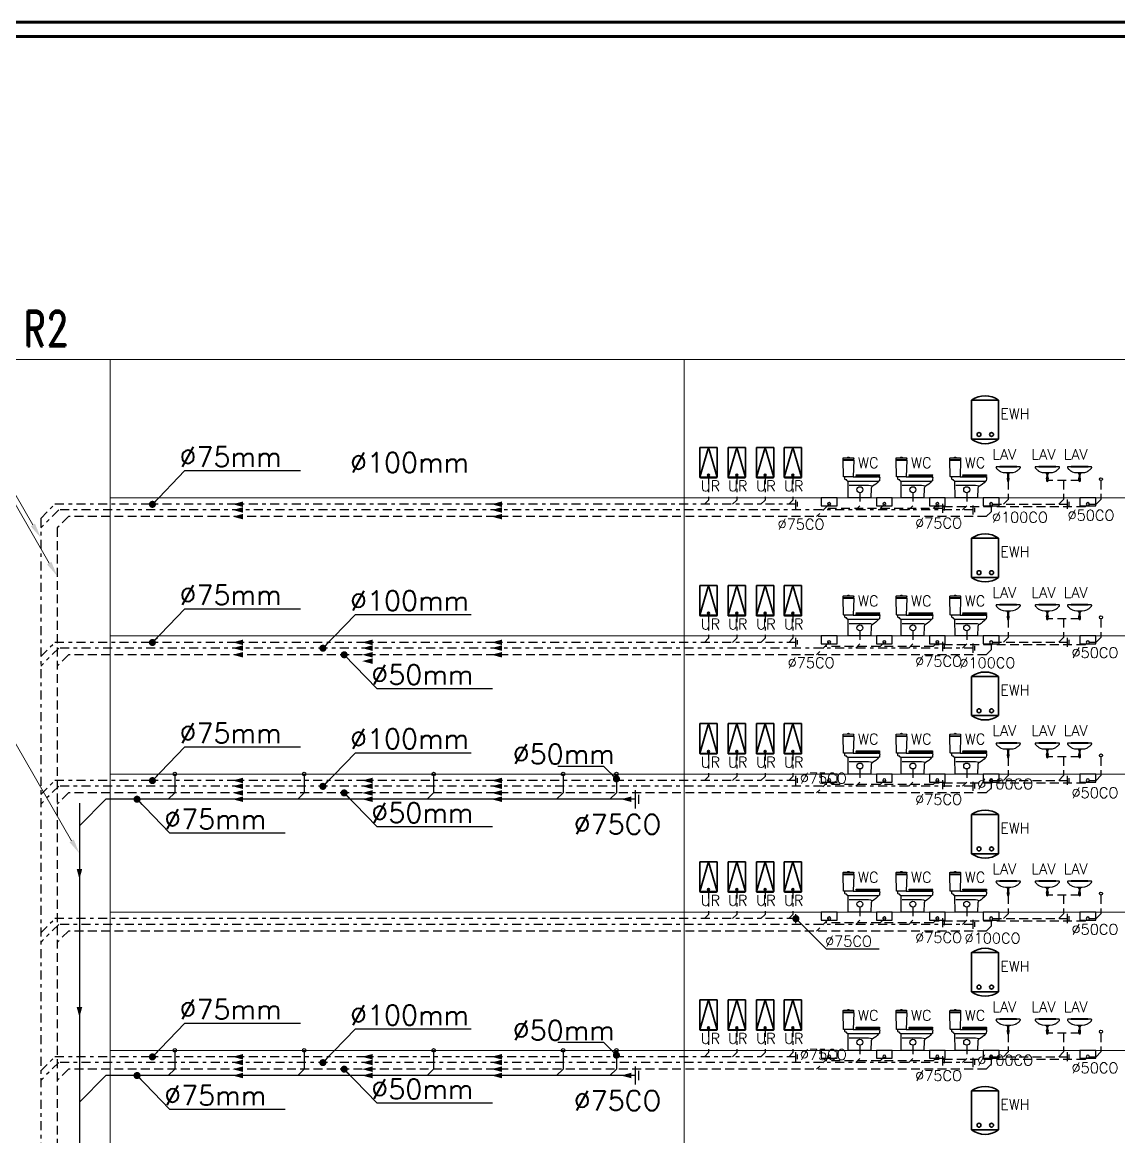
# Model space of a CAD drawing. Extents: x 787 to 1019, y 199 to 803.
# Drawn here: x 829.86 to 860.83, y 308.89 to 340.35 of the extents above; entities that cross this region are included whole.
import ezdxf
from ezdxf.enums import TextEntityAlignment as Align

# ---------------------------------------------------------------- set-up
doc = ezdxf.new("R2010")
doc.units = 0
doc.header["$MEASUREMENT"] = 0
for name, pattern in [('CONTINUA', [0]), ('DASHDOT', [25.4, 12.7, -6.35, 0, -6.35]), ('DASHED2', [0.375, 0.25, -0.125])]:
    doc.linetypes.add(name, pattern=pattern)
doc.layers.get('0').update_dxf_attribs({"color": 252, "linetype": 'CONTINUOUS', "lineweight": 30})
for name, color, linetype, lineweight in [('FIX', 47, 'CONTINUOUS', 0), ('P--FIXTURES', 60, 'CONTINUOUS', 35), ('P-C-WATER', 5, 'CONTINUOUS', 70), ('P-LINE', 5, 'CONTINUOUS', 20), ('P-TEXT', 1, 'CONTINUOUS', 25), ('UG-BORDER', 20, 'CONTINUOUS', 80)]:
    doc.layers.add(name, color=color, linetype=linetype, lineweight=lineweight)
for name, color, linetype in [('LAB-DR', 2, 'CONTINUOUS'), ('P-SOIL', 6, 'DASHDOT'), ('P-WASTE', 180, 'DASHED2'), ('PLUM', 2, 'CONTINUOUS'), ('Sanitarios', 171, 'CONTINUA')]:
    doc.layers.add(name, color=color, linetype=linetype)
doc.styles.add('ROM', font='romans.shx', dxfattribs={"height": 3})
doc.styles.add('ROMANC', font='romand.shx')
doc.dimstyles.get("Standard").update_dxf_attribs({"dimtxt": 0.12, "dimasz": 0.05, "dimexe": 0.18, "dimexo": 0.0625, "dimgap": 0.09, "dimtad": 0, "dimtih": 1, "dimtoh": 1, "dimzin": 0, "dimdsep": 46, "dimtxsty": 'Standard', "dimblk": 'DOT', "dimcen": 0.09, "dimadec": 0, "dimazin": 0, "dimtfac": 1, "dimtofl": 0, "dimtmove": 0, "dimatfit": 3, "dimldrblk": 'DOT', "dimfxl": 1, "dimtolj": 1, "dimtzin": 0, "dimarcsym": 0})

# ---------------------------------------------------------------- blocks, each defined once
blk = doc.blocks.new('A$C268F1DFF')
at = {"layer": 'Sanitarios', "color": 3}
for p, q in [((-0.162, -0.006), (0.162, -0.006)), ((-0.024, -0.116), (0, -0.117)), ((-0.014, -0.137), (0.014, -0.137)), ((-0.014, -0.201), (0.014, -0.201)), ((-0.01, -0.143), (0.01, -0.143)), ((-0.01, -0.195), (0.01, -0.195)), ((0, -0.117), (0.024, -0.116)), ((-0.019, -0.226), (0.019, -0.226)), ((-0.019, -0.231), (0.019, -0.231)), ((-0.016, -0.238), (0.015, -0.238))]:
    blk.add_line(p, q, dxfattribs=at)
blk.add_lwpolyline([(-0.016, 0), (-0.156, 0), (-0.157, 0), (-0.158, 0), (-0.158, -0.001), (-0.158, -0.001), (-0.159, -0.001), (-0.159, -0.002), (-0.159, -0.002), (-0.159, -0.003), (-0.159, -0.003), (-0.159, -0.004), (-0.16, -0.004), (-0.16, -0.005), (-0.16, -0.005), (-0.161, -0.005), (-0.161, -0.006), (-0.162, -0.006), (-0.162, -0.006), (-0.217, -0.006), (-0.22, -0.006), (-0.223, -0.007), (-0.226, -0.009), (-0.228, -0.012), (-0.229, -0.015), (-0.23, -0.018), (-0.229, -0.022), (-0.228, -0.025), (-0.226, -0.027), (-0.222, -0.032), (-0.217, -0.038), (-0.212, -0.044), (-0.205, -0.051), (-0.198, -0.058), (-0.189, -0.066), (-0.18, -0.073), (-0.171, -0.08), (-0.164, -0.084), (-0.157, -0.089), (-0.147, -0.094), (-0.138, -0.1), (-0.138, -0.1), (-0.097, -0.113), (-0.049, -0.116), (-0.024, -0.116), (-0.021, -0.137), (-0.014, -0.137), (-0.014, -0.142, 0.414214), (-0.013, -0.143), (-0.01, -0.143), (-0.01, -0.195), (-0.013, -0.195, 0.414214), (-0.014, -0.196), (-0.014, -0.201), (-0.014, -0.201), (-0.019, -0.226), (-0.019, -0.231), (-0.019, -0.231, -0.357396), (-0.018, -0.232), (-0.018, -0.232), (-0.017, -0.238), (-0.017, -0.238), (-0.015, -0.267), (-0.015, -0.268, 0.896939), (0.015, -0.269), (0.015, -0.267), (0.017, -0.238), (0.017, -0.238), (0.018, -0.232), (0.018, -0.232, -0.357483), (0.019, -0.231), (0.019, -0.231), (0.019, -0.226), (0.014, -0.201), (0.014, -0.201), (0.014, -0.196, 0.414214), (0.013, -0.195), (0.01, -0.195), (0.01, -0.143), (0.013, -0.143, 0.414214), (0.014, -0.142), (0.014, -0.137), (0.021, -0.137), (0.024, -0.116), (0.049, -0.116), (0.097, -0.113), (0.138, -0.1), (0.138, -0.1), (0.147, -0.094), (0.157, -0.089), (0.164, -0.084), (0.171, -0.08), (0.18, -0.073), (0.189, -0.066), (0.198, -0.058), (0.205, -0.051), (0.212, -0.044), (0.217, -0.038), (0.222, -0.032), (0.226, -0.027), (0.228, -0.025), (0.229, -0.022), (0.23, -0.018), (0.229, -0.015), (0.228, -0.012), (0.226, -0.009), (0.223, -0.007), (0.22, -0.006), (0.217, -0.006), (0.162, -0.006), (0.162, -0.006), (0.161, -0.006), (0.161, -0.005), (0.16, -0.005), (0.16, -0.005), (0.16, -0.004), (0.159, -0.004), (0.159, -0.003), (0.159, -0.003), (0.159, -0.002), (0.159, -0.002), (0.159, -0.001), (0.158, -0.001), (0.158, -0.001), (0.158, 0), (0.157, 0), (0.156, 0), (0.016, 0)], format="xyb", close=True, dxfattribs=at)
blk = doc.blocks.new('A$C506C3B33')
at = {"layer": 'Sanitarios', "color": 3}
for p, q in [((-0.116, 0.716), (-0.305, 0.716)), ((-0.305, 0.711), (-0.116, 0.711)), ((-0.215, 0.757), (-0.207, 0.757)), ((-0.215, 0.755), (-0.207, 0.755)), ((-0.034, 0.42), (0.335, 0.42)), ((-0.022, 0.41), (-0.022, 0.42)), ((0.335, 0.41), (0.335, 0.42)), ((0.347, 0.42), (0.335, 0.42)), ((-0.118, 0.393), (-0.298, 0.393)), ((-0.225, 0.316), (0.365, 0.316)), ((-0.198, 0.237), (0.17, 0.237)), ((-0.034, 0.41), (0.335, 0.41)), ((-0.034, 0.4), (0.335, 0.4)), ((-0.034, 0.393), (0.335, 0.393)), ((-0.022, 0.393), (-0.022, 0.4)), ((0.17, 0.237), (0.204, 0.232)), ((0.204, 0.232), (0.232, 0.222)), ((0.335, 0.41), (0.347, 0.41)), ((0.335, 0.393), (0.335, 0.4)), ((0.347, 0.4), (0.335, 0.4)), ((0.347, 0.393), (0.335, 0.393))]:
    blk.add_line(p, q, dxfattribs=at)
blk.add_lwpolyline([(0.367, 0.393, -0.104581), (0.37, 0.39, -0.442623), (0.379, 0.377, 0.062429), (0.375, 0.327, -0.388719), (0.365, 0.316, 0.238522), (0.357, 0.31, -0.12203), (0.244, 0.217), (0.235, 0.212), (0.228, 0.206), (0.223, 0.196), (0.217, 0.179), (0.212, 0), (-0.212, 0), (-0.215, 0.301), (-0.217, 0.309), (-0.22, 0.313), (-0.225, 0.316), (-0.232, 0.317), (-0.236, 0.32), (-0.239, 0.324), (-0.24, 0.331), (-0.243, 0.335), (-0.247, 0.338), (-0.251, 0.339), (-0.26, 0.34, -0.401561), (-0.275, 0.352), (-0.276, 0.376), (-0.277, 0.384), (-0.279, 0.388), (-0.283, 0.391), (-0.289, 0.393), (-0.298, 0.393), (-0.301, 0.395), (-0.303, 0.398), (-0.311, 0.706, -0.414214), (-0.306, 0.711), (-0.305, 0.711), (-0.305, 0.716), (-0.309, 0.716, 0.033647), (-0.31, 0.743, -0.44822), (-0.302, 0.753), (-0.215, 0.755), (-0.215, 0.757), (-0.223, 0.757, -0.447291), (-0.225, 0.759, -0.328302), (-0.219, 0.766, -0.095457), (-0.202, 0.766, -0.328302), (-0.196, 0.759, -0.447291), (-0.198, 0.757), (-0.207, 0.757), (-0.207, 0.755), (-0.119, 0.753, -0.44822), (-0.111, 0.743, 0.033647), (-0.112, 0.716), (-0.116, 0.716), (-0.116, 0.711), (-0.115, 0.711, -0.414214), (-0.111, 0.706), (-0.118, 0.393), (-0.034, 0.393), (-0.034, 0.4), (-0.061, 0.4, -1), (-0.061, 0.41), (-0.034, 0.41), (-0.034, 0.42), (-0.059, 0.42, -1), (-0.059, 0.435), (0.372, 0.435, -1), (0.372, 0.42), (0.347, 0.42), (0.347, 0.41), (0.374, 0.41, -1), (0.374, 0.4), (0.347, 0.4), (0.347, 0.393)], format="xyb", close=True, dxfattribs=at)
blk = doc.blocks.new('A$C63790746')
at = {"layer": 'P--FIXTURES', "color": 3, "ltscale": 0.05}
for p, q in [((510, 821), (0, 821)), ((0, 821), (0, 83)), ((510, 821), (510, 83)), ((510, 83), (0, 83))]:
    blk.add_line(p, q, dxfattribs=at)
for centre in [(133, 173), (370, 173)]:
    blk.add_circle(centre, 37, dxfattribs=at)
for centre, start, end in [((255, 469), 54.0549, 125.9451), ((255, 434), 234.0549, 305.9451)]:
    blk.add_arc(centre, 434, start, end, dxfattribs=at)
blk = doc.blocks.new('A$C6DA345EF')
at = {"layer": 'P--FIXTURES', "color": 3}
for p, q in [((0, 1.715), (0, 0.03)), ((0, 1.715), (0.976, 1.715)), ((0.488, 1.715), (0, 0.03)), ((0.976, 0.03), (0.488, 1.715)), ((0.976, 1.715), (0.976, 0.03)), ((0.976, 0.03), (0, 0.03)), ((0.946, 0), (0.03, 0))]:
    blk.add_line(p, q, dxfattribs=at)
blk.add_circle((0.488, 0.143), 0.0567, dxfattribs=at)
for centre, start, end in [((0.03, 0.03), 180, 270), ((0.946, 0.03), 270, 0)]:
    blk.add_arc(centre, 0.03, start, end, dxfattribs=at)
blk = doc.blocks.new('_Dot')
at = {"color": 0, "linetype": 'ByBlock', "lineweight": -2}
blk.add_line((-0.5, 0), (-1, 0), dxfattribs=at)
at = {"color": 0, "linetype": 'ByBlock', "const_width": 0.5}
blk.add_lwpolyline([(-0.25, 0, 1), (0.25, 0, 1)], format="xyb", close=True, dxfattribs=at)
blk = doc.blocks.new('A$C558C4227')
at = {"layer": 'PLUM'}
for p, q in [((0.092, 0), (-0.092, 0)), ((0.046, -0.033), (-0.046, -0.033))]:
    blk.add_line(p, q, dxfattribs=at)
blk = doc.blocks.new('A$C044B48CE')
at = {"layer": 'PLUM', "color": 3}
blk.add_lwpolyline([(125, 0), (125, -125), (-125, -125), (-125, 0)], close=True, dxfattribs=at)
blk.add_circle((0, -100), 25, dxfattribs=at)

msp = doc.modelspace()

# ---------------------------------------------------------------- linework, layer by layer
at = {"layer": 'FIX', "linetype": 'Continuous'}
for p, q in [((989.369, 330.824), (787.378, 330.824)), ((832.341, 330.824), (832.341, 295.714)), ((848.557, 330.824), (848.557, 295.714)), ((851.136, 326.924), (832.341, 326.924)), ((881.053, 326.924), (851.136, 326.924)), ((851.136, 323.024), (832.341, 323.024)), ((881.053, 323.024), (851.136, 323.024)), ((851.136, 319.124), (832.341, 319.124)), ((881.053, 319.124), (851.136, 319.124)), ((851.136, 315.224), (832.341, 315.224)), ((881.053, 315.224), (851.136, 315.224)), ((851.136, 311.324), (832.341, 311.324)), ((881.053, 311.324), (851.136, 311.324))]:
    msp.add_line(p, q, dxfattribs=at)
at = {"layer": 'LAB-DR', "linetype": 'Continuous'}
for p, q in [((834.169, 319.124), (834.169, 318.596)), ((837.825, 319.124), (837.825, 318.596)), ((841.481, 319.124), (841.481, 318.596)), ((845.137, 319.124), (845.137, 318.596)), ((846.643, 319.124), (846.643, 318.596)), ((832.225, 318.413), (831.477, 317.665)), ((847.182, 318.413), (832.225, 318.413)), ((834.169, 318.596), (833.986, 318.413)), ((837.825, 318.596), (837.642, 318.413)), ((841.481, 318.596), (841.298, 318.413)), ((845.137, 318.596), (844.954, 318.413)), ((846.643, 318.596), (846.46, 318.413)), ((831.477, 318.301), (831.477, 297.508)), ((834.169, 311.324), (834.169, 310.796)), ((837.825, 311.324), (837.825, 310.796)), ((841.481, 311.324), (841.481, 310.796)), ((845.137, 311.324), (845.137, 310.796)), ((846.643, 311.324), (846.643, 310.796)), ((832.225, 310.613), (831.477, 309.865)), ((847.182, 310.613), (832.225, 310.613)), ((834.169, 310.796), (833.986, 310.613)), ((837.825, 310.796), (837.642, 310.613)), ((841.481, 310.796), (841.298, 310.613)), ((845.137, 310.796), (844.954, 310.613)), ((846.643, 310.796), (846.46, 310.613))]:
    msp.add_line(p, q, dxfattribs=at)
for centre in [(834.169, 319.124), (837.825, 319.124), (841.481, 319.124), (845.137, 319.124), (846.643, 319.124), (834.169, 311.324), (837.825, 311.324), (841.481, 311.324), (845.137, 311.324), (846.643, 311.324)]:
    msp.add_circle(centre, 0.05, dxfattribs=at)
at = {"layer": 'P-LINE', "color": 34}
for p, q in [((830.161, 326.158), (828.165, 329.615)), ((830.625, 325.078), (828.629, 328.535)), ((831.255, 317.239), (828.659, 321.736))]:
    msp.add_line(p, q, dxfattribs=at)
at = {"layer": 'P-LINE', "color": 1}
for points in [[(836.099, 326.821), (836.099, 326.664), (835.805, 326.742)], [(836.099, 326.659), (836.099, 326.502), (835.805, 326.58)], [(843.412, 326.821), (843.412, 326.664), (843.118, 326.742)], [(843.412, 326.659), (843.412, 326.502), (843.118, 326.58)], [(836.099, 326.47), (836.099, 326.314), (835.805, 326.392)], [(843.412, 326.47), (843.412, 326.314), (843.118, 326.392)], [(836.099, 322.921), (836.099, 322.764), (835.805, 322.842)], [(839.755, 322.921), (839.755, 322.764), (839.461, 322.842)], [(843.412, 322.921), (843.412, 322.764), (843.118, 322.842)], [(836.099, 322.759), (836.099, 322.602), (835.805, 322.68)], [(836.099, 322.57), (836.099, 322.414), (835.805, 322.492)], [(839.755, 322.759), (839.755, 322.602), (839.461, 322.68)], [(839.755, 322.57), (839.755, 322.414), (839.461, 322.492)], [(843.412, 322.759), (843.412, 322.602), (843.118, 322.68)], [(843.412, 322.57), (843.412, 322.414), (843.118, 322.492)], [(839.755, 322.392), (839.755, 322.235), (839.461, 322.313)], [(836.099, 319.021), (836.099, 318.864), (835.805, 318.942)], [(836.099, 318.859), (836.099, 318.702), (835.805, 318.78)], [(839.755, 319.021), (839.755, 318.864), (839.461, 318.942)], [(839.755, 318.859), (839.755, 318.702), (839.461, 318.78)], [(843.412, 319.021), (843.412, 318.864), (843.118, 318.942)], [(843.412, 318.859), (843.412, 318.702), (843.118, 318.78)], [(836.099, 318.67), (836.099, 318.514), (835.805, 318.592)], [(836.099, 318.492), (836.099, 318.335), (835.805, 318.413)], [(839.755, 318.67), (839.755, 318.514), (839.461, 318.592)], [(839.755, 318.492), (839.755, 318.335), (839.461, 318.413)], [(843.412, 318.67), (843.412, 318.514), (843.118, 318.592)], [(843.412, 318.492), (843.412, 318.335), (843.118, 318.413)], [(847.068, 318.492), (847.068, 318.335), (846.774, 318.413)], [(831.398, 316.448), (831.555, 316.448), (831.477, 316.154)], [(831.398, 312.548), (831.555, 312.548), (831.477, 312.254)], [(836.099, 311.221), (836.099, 311.064), (835.805, 311.142)], [(839.755, 311.221), (839.755, 311.064), (839.461, 311.142)], [(843.412, 311.221), (843.412, 311.064), (843.118, 311.142)], [(836.099, 311.059), (836.099, 310.902), (835.805, 310.98)], [(836.099, 310.87), (836.099, 310.714), (835.805, 310.792)], [(839.755, 311.059), (839.755, 310.902), (839.461, 310.98)], [(839.755, 310.87), (839.755, 310.714), (839.461, 310.792)], [(843.412, 311.059), (843.412, 310.902), (843.118, 310.98)], [(843.412, 310.87), (843.412, 310.714), (843.118, 310.792)], [(836.099, 310.692), (836.099, 310.535), (835.805, 310.613)], [(839.755, 310.692), (839.755, 310.535), (839.461, 310.613)], [(843.412, 310.692), (843.412, 310.535), (843.118, 310.613)], [(847.068, 310.692), (847.068, 310.535), (846.774, 310.613)]]:
    msp.add_solid(points, dxfattribs=at)
at = {"layer": 'P-LINE', "color": 34}
for points in [[(830.101, 326.121), (830.22, 326.195), (830.382, 325.801)], [(830.565, 325.041), (830.684, 325.115), (830.846, 324.721)], [(831.196, 317.202), (831.315, 317.276), (831.477, 316.882)]]:
    msp.add_solid(points, dxfattribs=at)
at = {"layer": 'P-SOIL', "ltscale": 0.02}
for p, q in [((849.244, 327.562), (849.244, 326.859)), ((850.043, 327.562), (850.043, 326.859)), ((850.842, 327.562), (850.842, 326.859)), ((851.627, 327.562), (851.627, 326.859)), ((853.52, 327.069), (853.52, 326.697)), ((855.017, 327.069), (855.017, 326.697)), ((856.537, 327.069), (856.537, 326.697)), ((830.382, 326.344), (830.78, 326.742)), ((851.712, 326.742), (830.78, 326.742)), ((849.244, 326.859), (849.127, 326.742)), ((850.043, 326.859), (849.926, 326.742)), ((850.842, 326.859), (850.725, 326.742)), ((851.627, 326.859), (851.509, 326.742)), ((853.52, 326.697), (853.402, 326.58)), ((855.017, 326.697), (854.9, 326.58)), ((856.537, 326.697), (856.42, 326.58)), ((830.89, 326.58), (830.382, 326.072)), ((830.382, 326.344), (830.382, 287.786)), ((856.72, 326.58), (830.89, 326.58)), ((849.244, 323.662), (849.244, 322.959)), ((850.043, 323.662), (850.043, 322.959)), ((850.842, 323.662), (850.842, 322.959)), ((851.627, 323.662), (851.627, 322.959)), ((853.52, 323.169), (853.52, 322.797)), ((855.017, 323.169), (855.017, 322.797)), ((856.537, 323.169), (856.537, 322.797)), ((830.382, 322.444), (830.78, 322.842)), ((851.712, 322.842), (830.78, 322.842)), ((849.244, 322.959), (849.127, 322.842)), ((850.043, 322.959), (849.926, 322.842)), ((850.842, 322.959), (850.725, 322.842)), ((851.627, 322.959), (851.509, 322.842)), ((830.89, 322.68), (830.382, 322.172)), ((856.72, 322.68), (830.89, 322.68)), ((853.52, 322.797), (853.402, 322.68)), ((855.017, 322.797), (854.9, 322.68)), ((856.537, 322.797), (856.42, 322.68)), ((849.244, 319.762), (849.244, 319.059)), ((850.043, 319.762), (850.043, 319.059)), ((850.842, 319.762), (850.842, 319.059)), ((851.627, 319.762), (851.627, 319.059)), ((849.244, 319.059), (849.127, 318.942)), ((850.043, 319.059), (849.926, 318.942)), ((850.842, 319.059), (850.725, 318.942)), ((851.627, 319.059), (851.509, 318.942)), ((853.52, 319.269), (853.52, 318.897)), ((855.017, 319.269), (855.017, 318.897)), ((856.537, 319.269), (856.537, 318.897)), ((830.382, 318.544), (830.78, 318.942)), ((830.89, 318.78), (830.382, 318.272)), ((851.712, 318.942), (830.78, 318.942)), ((856.72, 318.78), (830.89, 318.78)), ((853.52, 318.897), (853.402, 318.78)), ((855.017, 318.897), (854.9, 318.78)), ((856.537, 318.897), (856.42, 318.78)), ((849.244, 315.862), (849.244, 315.159)), ((850.043, 315.862), (850.043, 315.159)), ((850.842, 315.862), (850.842, 315.159)), ((851.627, 315.862), (851.627, 315.159)), ((853.52, 315.369), (853.52, 314.997)), ((855.017, 315.369), (855.017, 314.997)), ((856.537, 315.369), (856.537, 314.997)), ((830.382, 314.644), (830.78, 315.042)), ((851.712, 315.042), (830.78, 315.042)), ((849.244, 315.159), (849.127, 315.042)), ((850.043, 315.159), (849.926, 315.042)), ((850.842, 315.159), (850.725, 315.042)), ((851.627, 315.159), (851.509, 315.042)), ((853.52, 314.997), (853.402, 314.88)), ((855.017, 314.997), (854.9, 314.88)), ((856.537, 314.997), (856.42, 314.88)), ((830.89, 314.88), (830.382, 314.372)), ((856.72, 314.88), (830.89, 314.88)), ((849.244, 311.962), (849.244, 311.259)), ((850.043, 311.962), (850.043, 311.259)), ((850.842, 311.962), (850.842, 311.259)), ((851.627, 311.962), (851.627, 311.259)), ((849.244, 311.259), (849.127, 311.142)), ((850.043, 311.259), (849.926, 311.142)), ((850.842, 311.259), (850.725, 311.142)), ((851.627, 311.259), (851.509, 311.142)), ((853.52, 311.469), (853.52, 311.097)), ((855.017, 311.469), (855.017, 311.097)), ((856.537, 311.469), (856.537, 311.097)), ((830.382, 310.744), (830.78, 311.142)), ((830.89, 310.98), (830.382, 310.472)), ((851.712, 311.142), (830.78, 311.142)), ((856.72, 310.98), (830.89, 310.98)), ((853.52, 311.097), (853.402, 310.98)), ((855.017, 311.097), (854.9, 310.98)), ((856.537, 311.097), (856.42, 310.98))]:
    msp.add_line(p, q, dxfattribs=at)
at = {"layer": 'P-TEXT', "color": 41}
msp.add_line((852.568, 314.186), (854.065, 314.186), dxfattribs=at)
at = {"layer": 'P-WASTE'}
for p, q in [((857.708, 327.408), (857.708, 326.879)), ((859.724, 327.408), (858.814, 327.408)), ((859.269, 327.408), (859.269, 326.879)), ((860.329, 327.408), (860.329, 326.879)), ((852.65, 326.745), (852.297, 326.392)), ((855.863, 326.626), (852.531, 326.626)), ((855.708, 326.745), (855.589, 326.626)), ((859.885, 326.67), (855.634, 326.67)), ((857.228, 326.7), (857.228, 326.53)), ((857.273, 326.745), (859.385, 326.745)), ((857.708, 326.879), (857.574, 326.745)), ((859.269, 326.879), (859.135, 326.745)), ((859.928, 326.713), (859.885, 326.67)), ((860.004, 326.745), (860.195, 326.745)), ((860.329, 326.879), (860.195, 326.745)), ((831.166, 326.392), (830.846, 326.072)), ((857.09, 326.392), (831.166, 326.392)), ((857.228, 326.53), (857.09, 326.392)), ((830.846, 326.072), (830.846, 290.889)), ((857.708, 323.508), (857.708, 322.979)), ((859.724, 323.508), (858.814, 323.508)), ((859.269, 323.508), (859.269, 322.979)), ((860.329, 323.508), (860.329, 322.979)), ((852.65, 322.845), (852.297, 322.492)), ((854.211, 322.845), (854.092, 322.726)), ((855.708, 322.845), (855.589, 322.726)), ((857.273, 322.845), (859.385, 322.845)), ((857.708, 322.979), (857.574, 322.845)), ((859.269, 322.979), (859.135, 322.845)), ((860.004, 322.845), (860.195, 322.845)), ((860.329, 322.979), (860.195, 322.845)), ((855.589, 322.726), (852.531, 322.726)), ((859.885, 322.77), (855.634, 322.77)), ((857.228, 322.63), (857.09, 322.492)), ((857.228, 322.8), (857.228, 322.63)), ((859.928, 322.813), (859.885, 322.77)), ((831.166, 322.492), (830.846, 322.172)), ((857.09, 322.492), (831.166, 322.492)), ((857.708, 319.608), (857.708, 319.079)), ((859.724, 319.608), (858.814, 319.608)), ((859.269, 319.608), (859.269, 319.079)), ((860.329, 319.608), (860.329, 319.079)), ((857.708, 319.079), (857.574, 318.945)), ((859.269, 319.079), (859.135, 318.945)), ((860.329, 319.079), (860.195, 318.945)), ((852.65, 318.945), (852.297, 318.592)), ((855.589, 318.826), (852.531, 318.826)), ((854.211, 318.945), (854.092, 318.826)), ((855.708, 318.945), (855.589, 318.826)), ((859.885, 318.87), (855.634, 318.87)), ((857.228, 318.73), (857.09, 318.592)), ((857.228, 318.9), (857.228, 318.73)), ((857.273, 318.945), (859.385, 318.945)), ((860.004, 318.945), (860.195, 318.945)), ((831.166, 318.592), (830.846, 318.272)), ((857.09, 318.592), (831.166, 318.592)), ((857.708, 315.708), (857.708, 315.179)), ((859.724, 315.708), (858.814, 315.708)), ((859.269, 315.708), (859.269, 315.179)), ((860.329, 315.708), (860.329, 315.179)), ((852.65, 315.045), (852.297, 314.692)), ((854.211, 315.045), (854.092, 314.926)), ((855.708, 315.045), (855.589, 314.926)), ((859.885, 314.97), (855.634, 314.97)), ((857.228, 315), (857.228, 314.83)), ((857.273, 315.045), (859.385, 315.045)), ((857.708, 315.179), (857.574, 315.045)), ((859.269, 315.179), (859.135, 315.045)), ((859.928, 315.013), (859.885, 314.97)), ((860.004, 315.045), (860.195, 315.045)), ((860.329, 315.179), (860.195, 315.045)), ((831.166, 314.692), (830.846, 314.372)), ((857.09, 314.692), (831.166, 314.692)), ((855.589, 314.926), (852.531, 314.926)), ((857.228, 314.83), (857.09, 314.692)), ((857.708, 311.808), (857.708, 311.279)), ((859.724, 311.808), (858.814, 311.808)), ((859.269, 311.808), (859.269, 311.279)), ((860.329, 311.808), (860.329, 311.279)), ((857.708, 311.279), (857.574, 311.145)), ((859.269, 311.279), (859.135, 311.145)), ((860.329, 311.279), (860.195, 311.145)), ((852.65, 311.145), (852.297, 310.792)), ((855.589, 311.026), (852.531, 311.026)), ((854.211, 311.145), (854.092, 311.026)), ((855.708, 311.145), (855.589, 311.026)), ((859.885, 311.07), (855.634, 311.07)), ((857.228, 310.93), (857.09, 310.792)), ((857.228, 311.1), (857.228, 310.93)), ((857.273, 311.145), (859.385, 311.145)), ((859.928, 311.113), (859.885, 311.07)), ((860.004, 311.145), (860.195, 311.145)), ((831.166, 310.792), (830.846, 310.472)), ((857.09, 310.792), (831.166, 310.792))]:
    msp.add_line(p, q, dxfattribs=at)
at = {"layer": 'P-WASTE', "linetype": 'Continuous'}
for p, q in [((854.211, 326.745), (854.092, 326.626)), ((859.928, 318.913), (859.885, 318.87))]:
    msp.add_line(p, q, dxfattribs=at)
at = {"layer": 'PLUM', "color": 3}
for centre, radius in [((853.52, 327.152), 0.0834), ((855.017, 327.152), 0.0834), ((856.537, 327.152), 0.0834), ((860.329, 327.45), 0.0417), ((860.329, 323.55), 0.0417), ((853.52, 323.252), 0.0834), ((855.017, 323.252), 0.0834), ((856.537, 323.252), 0.0834), ((860.329, 319.65), 0.0417), ((853.52, 319.352), 0.0834), ((855.017, 319.352), 0.0834), ((856.537, 319.352), 0.0834), ((860.329, 315.75), 0.0417), ((853.52, 315.452), 0.0834), ((855.017, 315.452), 0.0834), ((856.537, 315.452), 0.0834), ((860.329, 311.85), 0.0417), ((853.52, 311.552), 0.0834), ((855.017, 311.552), 0.0834), ((856.537, 311.552), 0.0834)]:
    msp.add_circle(centre, radius, dxfattribs=at)
at = {"layer": 'UG-BORDER'}
for p, q in [((1013.933, 340.349), (786.974, 340.349)), ((1013.528, 339.944), (787.378, 339.944))]:
    msp.add_line(p, q, dxfattribs=at)

# ---------------------------------------------------------------- block references
at = {"layer": 'P--FIXTURES', "ltscale": 0.05, "extrusion": (0, 0, -1), "xscale": 0.0015000000003056, "yscale": 0.0015000000003056, "zscale": -0.0015}
for p in [(-857.438, 328.451), (-857.438, 324.551), (-857.438, 320.651), (-857.438, 316.751), (-857.438, 312.851), (-857.438, 308.951)]:
    msp.add_blockref('A$C63790746', p, dxfattribs=at)
at = {"layer": 'P--FIXTURES', "color": 2, "xscale": 1.50000000030559, "yscale": 1.50000000030559, "zscale": 1.50000000030559}
for name, p in [('A$C506C3B33', (853.511, 326.924)), ('A$C506C3B33', (855.008, 326.924)), ('A$C506C3B33', (856.528, 326.924)), ('A$C268F1DFF', (857.708, 327.809)), ('A$C268F1DFF', (858.814, 327.809)), ('A$C268F1DFF', (859.724, 327.809)), ('A$C506C3B33', (853.511, 323.024)), ('A$C506C3B33', (855.008, 323.024)), ('A$C506C3B33', (856.528, 323.024)), ('A$C268F1DFF', (857.708, 323.909)), ('A$C268F1DFF', (858.814, 323.909)), ('A$C268F1DFF', (859.724, 323.909)), ('A$C506C3B33', (853.511, 319.124)), ('A$C506C3B33', (855.008, 319.124)), ('A$C506C3B33', (856.528, 319.124)), ('A$C268F1DFF', (857.708, 320.009)), ('A$C268F1DFF', (858.814, 320.009)), ('A$C268F1DFF', (859.724, 320.009)), ('A$C506C3B33', (853.511, 315.224)), ('A$C506C3B33', (855.008, 315.224)), ('A$C506C3B33', (856.528, 315.224)), ('A$C268F1DFF', (857.708, 316.109)), ('A$C268F1DFF', (858.814, 316.109)), ('A$C268F1DFF', (859.724, 316.109)), ('A$C506C3B33', (853.511, 311.324)), ('A$C506C3B33', (855.008, 311.324)), ('A$C506C3B33', (856.528, 311.324)), ('A$C268F1DFF', (857.708, 312.209)), ('A$C268F1DFF', (858.814, 312.209)), ('A$C268F1DFF', (859.724, 312.209))]:
    msp.add_blockref(name, p, dxfattribs=at)
at = {"layer": 'P-C-WATER', "linetype": 'Continuous', "xscale": 0.5, "yscale": 0.5, "zscale": 0.5}
for p in [(849, 327.491), (849.799, 327.491), (850.598, 327.491), (851.383, 327.491), (849, 323.591), (849.799, 323.591), (850.598, 323.591), (851.383, 323.591), (849, 319.691), (849.799, 319.691), (850.598, 319.691), (851.383, 319.691), (849, 315.791), (849.799, 315.791), (850.598, 315.791), (851.383, 315.791), (849, 311.891), (849.799, 311.891), (850.598, 311.891), (851.383, 311.891)]:
    msp.add_blockref('A$C6DA345EF', p, dxfattribs=at)
at = {"layer": 'P-SOIL', "ltscale": 0.05, "extrusion": (0, 0, -1), "xscale": 0.0017920000003642, "yscale": 0.0017920000003642, "zscale": -0.001792}
for p in [(-852.65, 326.924), (-854.211, 326.924), (-855.708, 326.924), (-857.228, 326.924), (-859.959, 326.924), (-852.65, 323.024), (-854.211, 323.024), (-855.708, 323.024), (-857.228, 323.024), (-859.959, 323.024), (-852.65, 319.124), (-854.211, 319.124), (-855.708, 319.124), (-857.228, 319.124), (-859.959, 319.124), (-852.65, 315.224), (-854.211, 315.224), (-855.708, 315.224), (-857.228, 315.224), (-859.959, 315.224), (-852.65, 311.324), (-854.211, 311.324), (-855.708, 311.324), (-857.228, 311.324), (-859.959, 311.324)]:
    msp.add_blockref('A$C044B48CE', p, dxfattribs=at)
at = {"layer": 'P-WASTE', "extrusion": (0, 0, -1), "rotation": 270}
for p, xscale, yscale, zscale in [((-851.712, 326.742), 1.400000000288059, 1.400000000288059, -1.399999999999999), ((-855.863, 326.626), 1.400000000288059, 1.400000000288059, -1.399999999999999), ((-856.72, 326.58), 1.400000000288059, 1.400000000288059, -1.399999999999999), ((-859.385, 326.745), 1.400000000288059, 1.400000000288059, -1.399999999999999), ((-851.712, 322.842), 1.400000000288059, 1.400000000288059, -1.399999999999999), ((-855.863, 322.726), 1.400000000288059, 1.400000000288059, -1.399999999999999), ((-859.385, 322.845), 1.400000000288059, 1.400000000288059, -1.399999999999999), ((-856.72, 322.68), 1.400000000288059, 1.400000000288059, -1.399999999999999), ((-851.712, 318.942), 1.400000000288059, 1.400000000288059, -1.399999999999999), ((-859.385, 318.945), 1.400000000288059, 1.400000000288059, -1.399999999999999), ((-855.863, 318.826), 1.400000000288059, 1.400000000288059, -1.399999999999999), ((-856.72, 318.78), 1.400000000288059, 1.400000000288059, -1.399999999999999), ((-847.182, 318.413), 2.800000000576119, 2.800000000576119, -2.799999999999998), ((-851.712, 315.042), 1.400000000288059, 1.400000000288059, -1.399999999999999), ((-855.863, 314.926), 1.400000000288059, 1.400000000288059, -1.399999999999999), ((-856.72, 314.88), 1.400000000288059, 1.400000000288059, -1.399999999999999), ((-859.385, 315.045), 1.400000000288059, 1.400000000288059, -1.399999999999999), ((-851.712, 311.142), 1.400000000288059, 1.400000000288059, -1.399999999999999), ((-859.385, 311.145), 1.400000000288059, 1.400000000288059, -1.399999999999999), ((-847.182, 310.613), 2.800000000576119, 2.800000000576119, -2.799999999999998), ((-855.863, 311.026), 1.400000000288059, 1.400000000288059, -1.399999999999999), ((-856.72, 310.98), 1.400000000288059, 1.400000000288059, -1.399999999999999)]:
    msp.add_blockref('A$C558C4227', p, dxfattribs=dict(at, xscale=xscale, yscale=yscale, zscale=zscale))

# ---------------------------------------------------------------- texts
at = {"layer": 'P-TEXT', "color": 41, "style": 'ROMANC', "width": 0.75}
msp.add_text('R2', height=1, dxfattribs=at).set_placement((829.888, 331.202))
at = {"layer": 'P-TEXT', "color": 41, "style": 'ROM'}
for s, height, p in [('EWH', 0.3, (857.483, 329.146)), ('%%C75mm', 0.56, (834.303, 327.801)), ('%%C75mm', 0.56, (834.303, 327.801)), ('%%C100mm', 0.56, (839.119, 327.639)), ('LAV', 0.3, (857.257, 328.001)), ('LAV', 0.3, (858.363, 328.001)), ('LAV', 0.3, (858.363, 328.001)), ('LAV', 0.3, (859.273, 328.001)), ('EWH', 0.3, (857.483, 325.246)), ('%%C75mm', 0.56, (834.303, 323.901)), ('LAV', 0.3, (857.257, 324.101)), ('LAV', 0.3, (858.363, 324.101)), ('LAV', 0.3, (859.273, 324.101)), ('%%C100mm', 0.56, (839.119, 323.739)), ('%%C50mm', 0.56, (839.72, 321.651)), ('EWH', 0.3, (857.483, 321.346)), ('%%C75mm', 0.56, (834.303, 320.001)), ('%%C100mm', 0.56, (839.119, 319.839)), ('LAV', 0.3, (857.257, 320.201)), ('LAV', 0.3, (858.363, 320.201)), ('LAV', 0.3, (859.273, 320.201)), ('%%C75mm', 0.56, (833.869, 317.572)), ('%%C50mm', 0.56, (839.72, 317.751)), ('%%C75CO', 0.56, (845.437, 317.425, 0)), ('EWH', 0.3, (857.483, 317.446)), ('LAV', 0.3, (857.257, 316.301)), ('LAV', 0.3, (858.363, 316.301)), ('LAV', 0.3, (859.273, 316.301)), ('EWH', 0.3, (857.483, 313.546)), ('%%C75mm', 0.56, (834.303, 312.201)), ('%%C100mm', 0.56, (839.119, 312.039)), ('LAV', 0.3, (857.257, 312.401)), ('LAV', 0.3, (858.363, 312.401)), ('LAV', 0.3, (859.273, 312.401)), ('%%C75mm', 0.56, (833.869, 309.772)), ('%%C50mm', 0.56, (839.72, 309.951)), ('%%C75CO', 0.56, (845.437, 309.625, 0)), ('EWH', 0.3, (857.483, 309.646))]:
    msp.add_text(s, height=height, dxfattribs=at).set_placement(p)
for s, p in [('WC', (853.757, 327.912, -5.276)), ('WC', (855.254, 327.912, -5.276)), ('WC', (856.774, 327.912, -5.276)), ('UR', (849.296, 327.258, -5.276)), ('UR', (850.067, 327.258, -5.276)), ('UR', (850.866, 327.258, -5.276)), ('UR', (851.65, 327.258, -5.276)), ('%%C75CO', (851.857, 326.176, -5.276)), ('%%C75CO', (855.743, 326.209, -5.276)), ('%%C100CO', (858.04, 326.374, -10.551)), ('%%C50CO', (860.047, 326.432, -5.276)), ('WC', (853.757, 324.012, -5.276)), ('WC', (855.254, 324.012, -5.276)), ('WC', (856.774, 324.012, -5.276)), ('UR', (849.296, 323.358, -5.276)), ('UR', (850.067, 323.358, -5.276)), ('UR', (850.866, 323.358, -5.276)), ('UR', (851.65, 323.358, -5.276)), ('%%C50CO', (860.159, 322.551, -5.276)), ('%%C75CO', (852.143, 322.266, -5.276)), ('%%C75CO', (855.743, 322.309, -5.276)), ('%%C100CO', (857.12, 322.264, -5.276)), ('WC', (853.757, 320.112, -5.276)), ('WC', (855.254, 320.112, -5.276)), ('WC', (856.774, 320.112, -5.276)), ('UR', (849.296, 319.458, -5.276)), ('UR', (849.296, 319.458, -5.276)), ('UR', (849.296, 319.458, -5.276)), ('UR', (849.296, 319.458, -5.276)), ('UR', (850.067, 319.458, -5.276)), ('UR', (850.067, 319.458, -5.276)), ('UR', (850.067, 319.458, -5.276)), ('UR', (850.067, 319.458, -5.276)), ('UR', (850.866, 319.458, -5.276)), ('UR', (850.866, 319.458, -5.276)), ('UR', (850.866, 319.458, -5.276)), ('UR', (850.866, 319.458, -5.276)), ('UR', (851.65, 319.458, -5.276)), ('UR', (851.65, 319.458, -5.276)), ('UR', (851.65, 319.458, -5.276)), ('UR', (851.65, 319.458, -5.276)), ('%%C75CO', (852.486, 319.005, -5.276)), ('%%C100CO', (857.623, 318.843, -5.276)), ('%%C50CO', (860.159, 318.596, -5.276)), ('%%C75CO', (855.743, 318.409, -5.276)), ('WC', (853.757, 316.212, -5.276)), ('WC', (855.254, 316.212, -5.276)), ('WC', (856.774, 316.212, -5.276)), ('UR', (849.296, 315.558, -5.276)), ('UR', (850.067, 315.558, -5.276)), ('UR', (850.866, 315.558, -5.276)), ('UR', (851.65, 315.558, -5.276)), ('%%C75CO', (855.743, 314.509, -5.276)), ('%%C100CO', (857.267, 314.491, -5.276)), ('%%C50CO', (860.159, 314.74, -5.276)), ('%%C75CO', (853.199, 314.405, -5.276)), ('WC', (853.757, 312.312, -5.276)), ('WC', (855.254, 312.312, -5.276)), ('WC', (856.774, 312.312, -5.276)), ('UR', (849.296, 311.658, -5.276)), ('UR', (850.067, 311.658, -5.276)), ('UR', (850.866, 311.658, -5.276)), ('UR', (850.866, 311.658, -5.276)), ('UR', (851.65, 311.658, -5.276)), ('%%C75CO', (852.486, 311.205, -5.276)), ('%%C100CO', (857.623, 311.043, -5.276)), ('%%C50CO', (860.159, 310.829, -5.276)), ('%%C75CO', (855.743, 310.609, -5.276))]:
    msp.add_text(s, height=0.3, dxfattribs=at).set_placement(p, align=Align.MIDDLE)
for p in [(843.713, 319.409), (843.713, 311.609)]:
    msp.add_text('%%C50mm', height=0.56, rotation=360, dxfattribs=at).set_placement(p)

# ---------------------------------------------------------------- leaders
at = {"layer": 'P-TEXT', "color": 41}
for points, override in [([(833.538, 326.739), (834.455, 327.691), (837.724, 327.691)], {"dimasz": 0.2, "dimgap": 0.09, "dimtad": 0}), ([(833.538, 326.739), (834.455, 327.691), (837.724, 327.691)], {"dimasz": 0.2, "dimgap": 0.09, "dimtad": 0}), ([(833.538, 322.839), (834.455, 323.791), (837.724, 323.791)], {"dimasz": 0.2, "dimgap": 0.09, "dimtad": 0}), ([(838.353, 322.677), (839.271, 323.628), (842.539, 323.628)], {"dimasz": 0.2, "dimgap": 0.09, "dimtad": 0}), ([(838.954, 322.492), (839.872, 321.54), (843.14, 321.54)], {"dimasz": 0.2, "dimgap": 0.09, "dimtad": 0}), ([(833.538, 318.939), (834.455, 319.891), (837.724, 319.891)], {"dimasz": 0.2, "dimgap": 0.09, "dimtad": 0}), ([(838.353, 318.777), (839.271, 319.728), (842.539, 319.728)], {"dimasz": 0.2, "dimgap": 0.09, "dimtad": 0}), ([(846.643, 318.989), (846.291, 319.341), (844.987, 319.341)], {"dimasz": 0.2, "dimgap": 0.09, "dimtad": 0}), ([(833.104, 318.413), (834.021, 317.461), (837.29, 317.461)], {"dimasz": 0.2, "dimgap": 0.09, "dimtad": 0}), ([(838.954, 318.592), (839.872, 317.64), (843.14, 317.64)], {"dimasz": 0.2, "dimgap": 0.09, "dimtad": 0}), ([(851.712, 315.042), (852.568, 314.186), (853.678, 314.186)], {"dimasz": 0.2}), ([(833.538, 311.139), (834.455, 312.091), (837.724, 312.091)], {"dimasz": 0.2, "dimgap": 0.09, "dimtad": 0}), ([(838.353, 310.977), (839.271, 311.928), (842.539, 311.928)], {"dimasz": 0.2, "dimgap": 0.09, "dimtad": 0}), ([(846.643, 311.189), (846.291, 311.541), (844.987, 311.541)], {"dimasz": 0.2, "dimgap": 0.09, "dimtad": 0}), ([(833.104, 310.613), (834.021, 309.661), (837.29, 309.661)], {"dimasz": 0.2, "dimgap": 0.09, "dimtad": 0}), ([(838.954, 310.792), (839.872, 309.84), (843.14, 309.84)], {"dimasz": 0.2, "dimgap": 0.09, "dimtad": 0})]:
    msp.add_leader(points, dimstyle='Standard', override=override, dxfattribs=at)

doc.saveas('drawing.dxf')
